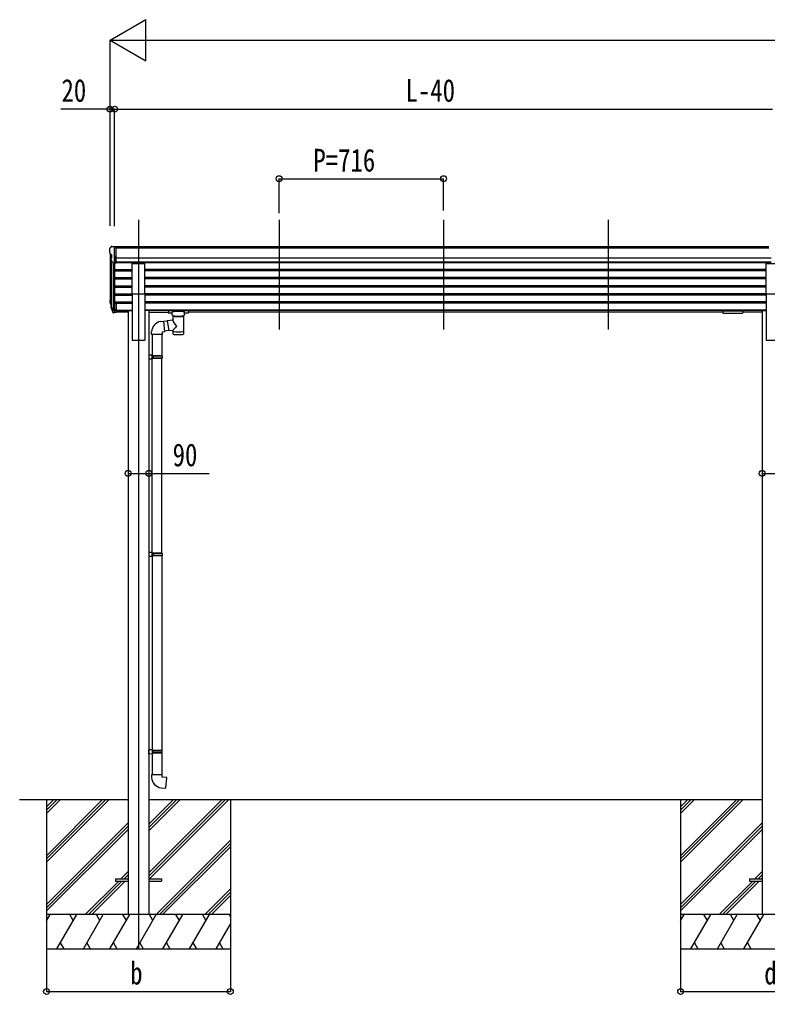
# Model space of a CAD drawing. Units: millimetres, scale not verified. Extents: x -12615 to 12615, y -8910 to 8910.
# Drawn here: x -7606 to -4350, y -6006 to -1761 of the extents above; entities that cross this region are included whole.
import ezdxf
from ezdxf.enums import TextEntityAlignment as Align

# ---------------------------------------------------------------- set-up
doc = ezdxf.new("R2010")
doc.units = ezdxf.units.MM
doc.header["$LTSCALE"] = 40
for name, color, linetype in [('0-3_YKK_12', 2, 'Continuous'), ('0-4_YKK_13', 4, 'Continuous'), ('0-5_YKK_A1', 4, 'Continuous'), ('0-6_YKK_D', 6, 'Continuous')]:
    doc.layers.add(name, color=color, linetype=linetype)
doc.styles.add('ＭＳ ゴシック', font='')
doc.styles.get('ＭＳ ゴシック').set_extended_font_data('MS Gothic')

msp = doc.modelspace()

# ---------------------------------------------------------------- linework, layer by layer
at = {"layer": '0-3_YKK_12'}
for p, q in [((-7087.6, -2632.77), (-7087.6, -5807.17)), ((-6475.6, -2632.77), (-6475.6, -3110.28)), ((-5759.6, -2632.77), (-5759.6, -3110.28)), ((-5043.6, -2632.77), (-5043.6, -3110.28))]:
    msp.add_line(p, q, dxfattribs=at)
at = {"layer": '0-4_YKK_13'}
for p, q in [((-7213.6, -2758.52), (-7213.6, -2759.15)), ((-7206.69, -2749.72), (-7210.75, -2755.53)), ((-7203.6, -2749.15), (-7205.93, -2749.3)), ((-7203.6, -2749.15), (-7185.1, -2749.15)), ((-7191.6, -2822.14), (-7191.6, -2749.15)), ((-7185.1, -2749.15), (-7175.1, -2749.24)), ((-7185.1, -2821.14), (-7185.1, -2749.15)), ((-7175.1, -2750.76), (-7175.1, -2749.24)), ((-7211.06, -2780.34), (-7205.75, -2783.41)), ((-7205.6, -2783.67), (-7205.6, -2799.94)), ((-7199.22, -2820.32), (-7208.22, -2804.73)), ((-7191.6, -2822.14), (-7196.81, -2821.82)), ((-7185.1, -2821.14), (-7191.6, -2821.14)), ((-7115.1, -2954.6), (-7115.1, -2822.8)), ((-7115.1, -2822.8), (-7060.1, -2822.8)), ((-7060.1, -2954.6), (-7060.1, -2822.8)), ((-4355.1, -2954.6), (-4355.1, -2822.8)), ((-4355.1, -2822.8), (-4300.1, -2822.8)), ((-7115.1, -2954.6), (-7060.1, -2954.6)), ((-4355.1, -2954.6), (-4300.1, -2954.6)), ((-7210.5, -2997.07), (-7206.63, -3005.01)), ((-7209.9, -2995.69), (-7206.63, -3002.75)), ((-7208.19, -3008.34), (-7207.85, -3012.75)), ((-7207.85, -3012.75), (-7199.04, -3036.29)), ((-7207.23, -3012.18), (-7199.04, -3028.36)), ((-7198.03, -3027.23), (-7205.79, -3011.82)), ((-7191.6, -2982.88), (-7191.6, -3037.65)), ((-7185.1, -2995.55), (-7185.1, -3036.91)), ((-7191.6, -3027.91), (-7196.73, -3027.91)), ((-7191.6, -3029.71), (-7196.44, -3029.71)), ((-7191.6, -3037.65), (-7196.44, -3037.65)), ((-7185.1, -3023.01), (-7191.6, -3023.01)), ((-7185.1, -3027.89), (-7191.6, -3027.89)), ((-7185.1, -3036.91), (-7191.6, -3036.91)), ((-6957.6, -3027.46), (-6957.6, -3038.22)), ((-6872.6, -3026.79), (-6955.6, -3026.79)), ((-6872.6, -3028.97), (-6955.6, -3028.97)), ((-6941.1, -3038.88), (-6955.6, -3038.88)), ((-6941.1, -3045.69), (-6941.1, -3035.41)), ((-6937, -3067.76), (-6937, -3050.18)), ((-6891.2, -3050.19), (-6891.18, -3130.48)), ((-6887.1, -3045.69), (-6887.1, -3035.41)), ((-6872.6, -3038.88), (-6887.1, -3038.88)), ((-6870.6, -3027.46), (-6870.6, -3038.22)), ((-6870.6, -3027.65), (-6870.6, -3029.19)), ((-4544.6, -3027.46), (-4544.6, -3038.22)), ((-4544.6, -3027.65), (-4544.6, -3029.19)), ((-4542.6, -3026.79), (-4459.6, -3026.79)), ((-4542.6, -3028.97), (-4459.6, -3028.97)), ((-4542.6, -3038.88), (-4459.6, -3038.88)), ((-4457.6, -3027.46), (-4457.6, -3038.22)), ((-6990.96, -3075.69), (-6978.44, -3074.14)), ((-6961.93, -3073.55), (-6978.27, -3076.08)), ((-6962.22, -3071.67), (-6937, -3067.76)), ((-6962.22, -3071.67), (-6955.2, -3116.93)), ((-7030.36, -3131.7), (-7030.36, -3120.79)), ((-6984.36, -3131.7), (-7030.36, -3131.7)), ((-7028.4, -3131.7), (-7028.4, -3222.54)), ((-6986.4, -3131.7), (-6986.4, -3225.1)), ((-6955.49, -3115.05), (-6974.61, -3118.02)), ((-6937, -3114.1), (-6955.2, -3116.93)), ((-6937.01, -3130.48), (-6937, -3113.85)), ((-7026.4, -3222.6), (-7042.4, -3222.13)), ((-7042.4, -3222.13), (-7042.4, -3240.07)), ((-7026.4, -3224.6), (-7028.4, -3224.6)), ((-6985.4, -3225.1), (-7028.4, -3225.1)), ((-7026.4, -3224.6), (-7026.4, -3222.6)), ((-7023.92, -3227.1), (-7023.49, -3225.1)), ((-6984.4, -3227.1), (-6985.4, -3225.1)), ((-7026.4, -3239.6), (-7042.4, -3240.07)), ((-6984.4, -3227.1), (-7028.4, -3227.1)), ((-6984.4, -3235.1), (-7028.4, -3235.1)), ((-6985.4, -3237.1), (-7028.4, -3237.1)), ((-7028.4, -4081.79), (-7028.4, -3239.66)), ((-7026.4, -3239.6), (-7026.4, -3237.6)), ((-6986.4, -4084.35), (-6986.4, -3237.1)), ((-6984.4, -3235.1), (-6985.4, -3237.1)), ((-6984.4, -3227.1), (-6984.4, -3235.1)), ((-7026.4, -4081.85), (-7042.4, -4081.38)), ((-7042.4, -4081.38), (-7042.4, -4099.32)), ((-7026.4, -4098.85), (-7042.4, -4099.32)), ((-7026.4, -4083.85), (-7028.4, -4083.85)), ((-6985.4, -4084.35), (-7028.4, -4084.35)), ((-6984.4, -4086.35), (-7028.4, -4086.35)), ((-6984.4, -4094.35), (-7028.4, -4094.35)), ((-6985.4, -4096.35), (-7028.4, -4096.35)), ((-7028.4, -4098.91), (-7028.4, -4941.04)), ((-7026.4, -4083.85), (-7026.4, -4081.85)), ((-7026.4, -4098.85), (-7026.4, -4096.85)), ((-7023.92, -4086.35), (-7023.49, -4084.35)), ((-6986.4, -4096.35), (-6986.4, -4943.6)), ((-6984.4, -4086.35), (-6985.4, -4084.35)), ((-6984.4, -4094.35), (-6985.4, -4096.35)), ((-6984.4, -4086.35), (-6984.4, -4094.35)), ((-7026.4, -4941.1), (-7042.4, -4940.63)), ((-7042.4, -4958.57), (-7042.4, -4940.63)), ((-7026.4, -4958.1), (-7042.4, -4958.57)), ((-6985.4, -4943.6), (-7028.4, -4943.6)), ((-6984.4, -4945.6), (-7028.4, -4945.6)), ((-6984.4, -4953.6), (-7028.4, -4953.6)), ((-6985.4, -4955.6), (-7028.4, -4955.6)), ((-7026.4, -4956.1), (-7028.4, -4956.1)), ((-7028.4, -4958.16), (-7028.4, -5049.6)), ((-7026.4, -4941.1), (-7026.4, -4943.1)), ((-7026.4, -4956.1), (-7026.4, -4958.1)), ((-7023.92, -4953.6), (-7023.49, -4955.6)), ((-6986.4, -4955.6), (-6986.4, -5049.6)), ((-6984.4, -4945.6), (-6985.4, -4943.6)), ((-6984.4, -4953.6), (-6985.4, -4955.6)), ((-6984.4, -4953.6), (-6984.4, -4945.6)), ((-6984.4, -5049.6), (-7030.4, -5049.6)), ((-7030.4, -5049.6), (-7030.4, -5060.52)), ((-6984.4, -5059.6), (-6984.4, -5049.6)), ((-7187.6, -5502.67), (-7187.6, -5511.67)), ((-7187.6, -5502.67), (-7132.8, -5502.67)), ((-7187.6, -5511.67), (-7132.8, -5511.67)), ((-7042.4, -5502.67), (-6987.6, -5502.67)), ((-7042.4, -5511.67), (-6987.6, -5511.67)), ((-6987.6, -5502.67), (-6987.6, -5511.67)), ((-4427.6, -5502.67), (-4427.6, -5511.67)), ((-4427.6, -5502.67), (-4372.8, -5502.67)), ((-4427.6, -5511.67), (-4372.8, -5511.67))]:
    msp.add_line(p, q, dxfattribs=at)
for points in [[(-6955.6, -3026.79), (-6955.95, -3026.8), (-6956.48, -3026.82), (-6956.93, -3026.87), (-6957.23, -3026.95), (-6957.4, -3027.05), (-6957.52, -3027.19), (-6957.59, -3027.37), (-6957.6, -3027.46)], [(-6955.6, -3038.88), (-6955.95, -3038.88), (-6956.48, -3038.85), (-6956.93, -3038.8), (-6957.23, -3038.72), (-6957.4, -3038.62), (-6957.52, -3038.48), (-6957.59, -3038.31), (-6957.6, -3038.22)], [(-6937, -3050.18), (-6937.23, -3050.08), (-6938.59, -3049.35), (-6939.7, -3048.5), (-6940.46, -3047.63), (-6940.92, -3046.74), (-6941.09, -3045.85)], [(-6887.14, -3045.63), (-6887.11, -3045.99), (-6887.36, -3046.94), (-6887.88, -3047.83), (-6888.68, -3048.67), (-6889.8, -3049.46), (-6891.2, -3050.19)], [(-6870.6, -3027.46), (-6870.64, -3027.26), (-6870.72, -3027.12), (-6870.82, -3027.03), (-6870.92, -3026.97), (-6871.04, -3026.92), (-6871.33, -3026.86), (-6871.82, -3026.81), (-6872.36, -3026.79), (-6872.6, -3026.79)], [(-6870.6, -3038.22), (-6870.64, -3038.41), (-6870.72, -3038.55), (-6870.82, -3038.64), (-6870.92, -3038.7), (-6871.04, -3038.75), (-6871.33, -3038.81), (-6871.82, -3038.86), (-6872.36, -3038.88), (-6872.6, -3038.88)], [(-4544.6, -3027.46), (-4544.56, -3027.26), (-4544.48, -3027.12), (-4544.38, -3027.03), (-4544.28, -3026.97), (-4544.16, -3026.92), (-4543.86, -3026.86), (-4543.37, -3026.81), (-4542.83, -3026.79), (-4542.6, -3026.79)], [(-4544.6, -3038.22), (-4544.56, -3038.41), (-4544.48, -3038.55), (-4544.38, -3038.64), (-4544.28, -3038.7), (-4544.16, -3038.75), (-4543.86, -3038.81), (-4543.37, -3038.86), (-4542.83, -3038.88), (-4542.6, -3038.88)], [(-4459.6, -3026.79), (-4459.24, -3026.8), (-4458.72, -3026.82), (-4458.27, -3026.87), (-4457.96, -3026.95), (-4457.79, -3027.05), (-4457.67, -3027.19), (-4457.61, -3027.37), (-4457.6, -3027.46)], [(-4459.6, -3038.88), (-4459.24, -3038.88), (-4458.72, -3038.85), (-4458.27, -3038.8), (-4457.96, -3038.72), (-4457.79, -3038.62), (-4457.67, -3038.48), (-4457.61, -3038.31), (-4457.6, -3038.22)], [(-6978.44, -3074.14), (-6974.44, -3119.96), (-6984.36, -3121.7), (-6984.36, -3131.7)], [(-7026.4, -3237.6), (-7028.4, -3237.6), (-7028.4, -3224.6)], [(-7023.92, -3227.1), (-7023.92, -3235.1), (-7023.49, -3237.1)], [(-7026.4, -4096.85), (-7028.4, -4096.85), (-7028.4, -4083.85)], [(-7023.92, -4086.35), (-7023.92, -4094.35), (-7023.49, -4096.35)], [(-7026.4, -4943.1), (-7028.4, -4943.1), (-7028.4, -4956.1)], [(-7023.92, -4953.6), (-7023.92, -4945.6), (-7023.49, -4943.6)], [(-6989.32, -5105.35), (-6968.48, -5107.17), (-6964.47, -5061.35), (-6984.4, -5059.6)]]:
    msp.add_lwpolyline(points, dxfattribs=at)
for centre, radius, start, end in [((-7210.6, -2758.52), 3, 93, 180), ((-7011.6, -2759.15), 202, 180, 184.94904), ((-7205.87, -2750.29), 1, 93.5, 145), ((-7206.69, -2775.97), 6.18, 185.7035, 224.99897), ((-7205.63, -2803.23), 3, 94.7167, 210), ((-7205.9, -2799.94), 0.3, 274.7167, 0), ((-7205.9, -2783.67), 0.3, 0, 60), ((-7196.62, -2818.82), 3, 210, 266.5), ((-7182.42, -2987.95), 29.53, 186.50806, 197.98144), ((-7181.01, -2986.19), 30.41, 187.1552, 198.19734), ((-6984.45, -3121.14), 45.91, 98.14944, 179.55845), ((-6985.4, -5060.52), 45, 180, 265)]:
    msp.add_arc(centre, radius, start, end, dxfattribs=at)
for centre, major_axis, ratio, start_param, end_param in [((-7122.95, -2988.38), (-89.06, 1.43), 0.57596, 6.1962358, 6.3678173), ((-7123.74, -2981.7), (87.93, 4.42), 0.541684, 3.0659337, 3.2228513), ((-7206.89, -3008.34), (1.3, 0), 0.90356, 1.3700892, 3.347195), ((-7120.97, -2992.15), (-89.07, 0), 0.90356, 0.2056023, 0.2515348), ((-7121.68, -2988.28), (-88.05, 0), 0.90356, 0.2662965, 0.3003836), ((-7196.44, -3027), (-3, 0), 0.90356, 0.5235988, 1.5707963), ((-7196.44, -3034.94), (3, 0), 0.90356, 3.6651914, 4.712389), ((-7196.73, -3026.55), (-1.5, 0), 0.90356, 0.5235988, 1.5707963), ((-6955.6, -3029.19), (-2, 0), 0.109601, 4.712389, 6.2831853), ((-6914.1, -3035.41), (-27, 0), 0.122176, 3.1415927, 6.2831853), ((-6925.1, -3045.69), (-16, 0), 0.361356, 0, 0.0194874), ((-6914.09, -3050.64), (-22.92, 0.42), 0.07247, 0.0008089, 1.5716053), ((-6914.09, -3052.26), (-22.92, 0.42), 0.07247, 0.0008089, 1.5716053), ((-6914.11, -3050.64), (22.91, 0.42), 0.072511, 4.711586, 6.2823824), ((-6914.11, -3052.26), (22.91, 0.42), 0.072511, 4.711586, 6.2823824), ((-6872.6, -3029.19), (-2, 0), 0.109601, 3.1415927, 4.712389), ((-4542.6, -3029.19), (2, 0), 0.109601, 1.5707963, 3.1415927), ((-4459.6, -3029.19), (2, 0), 0.109601, 0, 1.5707963), ((-6914.1, -3094.3), (22.81, -26.62), 0.234429, 3.1563334, 4.5976381), ((-6916.65, -3091.66), (-20.32, -22.25), 0.045535, 4.9756507, 6.2441899), ((-6914.1, -3130.48), (-22.92, 0), 0.101955, 6.2829723, 9.4248207), ((-6914.1, -3118.04), (-22.91, 0), 0.122865, 6.2831853, 9.424778)]:
    msp.add_ellipse(centre, major_axis=major_axis, ratio=ratio, start_param=start_param, end_param=end_param, dxfattribs=at)
at = {"layer": '0-5_YKK_A1'}
for p, q in [((-4344.1, -2750.76), (-7185.1, -2750.76)), ((-4344.1, -2755.97), (-7185.1, -2755.97)), ((-7211.6, -2779.73), (-7211.6, -2982.51)), ((-7191.6, -2790.26), (-7191.6, -2982.88)), ((-4334.1, -2799.5), (-7185.1, -2799.5)), ((-7206.63, -2807.5), (-7206.63, -3009.22)), ((-7197.6, -2821.66), (-7197.61, -3027.65)), ((-4334.1, -2817.36), (-7185.1, -2817.36)), ((-4334.1, -2820.6), (-7185.1, -2820.6)), ((-7191.6, -2849.46), (-7115.1, -2849.46)), ((-7191.6, -2850.95), (-7115.1, -2850.95)), ((-7191.6, -2855.27), (-7115.1, -2855.27)), ((-7191.6, -2884.55), (-7115.1, -2884.55)), ((-7191.6, -2886.04), (-7115.1, -2886.04)), ((-4355.1, -2849.46), (-7060.1, -2849.46)), ((-4355.1, -2850.95), (-7060.1, -2850.95)), ((-4355.1, -2855.27), (-7060.1, -2855.27)), ((-4355.1, -2884.55), (-7060.1, -2884.55)), ((-4355.1, -2886.04), (-7060.1, -2886.04)), ((-7191.6, -2890.36), (-7115.1, -2890.36)), ((-7191.6, -2919.59), (-7115.1, -2919.59)), ((-7191.6, -2921.09), (-7115.1, -2921.09)), ((-7191.6, -2925.41), (-7115.1, -2925.41)), ((-4355.1, -2890.36), (-7060.1, -2890.36)), ((-4355.1, -2919.59), (-7060.1, -2919.59)), ((-4355.1, -2921.09), (-7060.1, -2921.09)), ((-4355.1, -2925.41), (-7060.1, -2925.41)), ((-7191.6, -2954.65), (-7115.1, -2954.65)), ((-7191.6, -2956.15), (-7115.1, -2956.15)), ((-7191.6, -2960.46), (-7115.1, -2960.46)), ((-7115.1, -2954.6), (-7115.1, -3157.17)), ((-7060.1, -2954.6), (-7060.1, -3157.17)), ((-4355.1, -2954.65), (-7060.1, -2954.65)), ((-4355.1, -2956.15), (-7060.1, -2956.15)), ((-4355.1, -2960.46), (-7060.1, -2960.46)), ((-4355.1, -2954.6), (-4355.1, -3157.17)), ((-7191.6, -2989.73), (-7115.1, -2989.73)), ((-7191.6, -2991.23), (-7115.1, -2991.23)), ((-7191.6, -2995.55), (-7115.1, -2995.55)), ((-4355.1, -2989.73), (-7060.1, -2989.73)), ((-4355.1, -2991.23), (-7060.1, -2991.23)), ((-4355.1, -2995.55), (-7060.1, -2995.55)), ((-7185.1, -3025.58), (-7115.1, -3025.58)), ((-7185.1, -3026.98), (-7115.1, -3026.98)), ((-7132.8, -3034.67), (-7185.1, -3034.67)), ((-7132.8, -3028.17), (-7132.8, -5657.17)), ((-7132.8, -3028.17), (-7115.1, -3028.17)), ((-4355.1, -3025.58), (-7060.1, -3025.58)), ((-4355.1, -3026.98), (-7060.1, -3026.98)), ((-7042.4, -3028.17), (-7060.1, -3028.17)), ((-7042.4, -3028.17), (-7042.4, -5657.17)), ((-7042.4, -3034.67), (-6957.6, -3034.67)), ((-4544.6, -3034.67), (-6870.6, -3034.67)), ((-4372.8, -3034.67), (-4457.6, -3034.67)), ((-4372.8, -3028.17), (-4372.8, -5657.17)), ((-4372.8, -3028.17), (-4355.1, -3028.17)), ((-7115.1, -3157.17), (-7060.1, -3157.17)), ((-4355.1, -3157.17), (-4300.1, -3157.17)), ((-7605.63, -5157.17), (-7132.8, -5157.17)), ((-7487.8, -5157.17), (-7487.8, -5807.17)), ((-7487.8, -5401.35), (-7243.62, -5157.17)), ((-7487.8, -5415.49), (-7229.48, -5157.17)), ((-7487.8, -5429.63), (-7215.33, -5157.17)), ((-7487.8, -5217.5), (-7427.47, -5157.17)), ((-7487.8, -5203.36), (-7441.61, -5157.17)), ((-7487.8, -5189.22), (-7455.75, -5157.17)), ((-7042.6, -5476.65), (-6723.12, -5157.17)), ((-7042.6, -5490.79), (-6708.98, -5157.17)), ((-7042.6, -5292.8), (-6906.97, -5157.17)), ((-7042.6, -5278.66), (-6921.11, -5157.17)), ((-7042.6, -5264.52), (-6935.25, -5157.17)), ((-7042.4, -5157.17), (-4372.8, -5157.17)), ((-7040.34, -5502.67), (-6694.83, -5157.17)), ((-6687.8, -5157.17), (-6687.8, -5807.17)), ((-4727.8, -5157.17), (-4727.8, -5807.17)), ((-4727.8, -5401.35), (-4483.62, -5157.17)), ((-4727.8, -5415.49), (-4469.48, -5157.17)), ((-4727.8, -5429.63), (-4455.33, -5157.17)), ((-4727.8, -5217.5), (-4667.47, -5157.17)), ((-4727.8, -5203.36), (-4681.61, -5157.17)), ((-4727.8, -5189.22), (-4695.75, -5157.17)), ((-7487.8, -5613.48), (-7133, -5258.68)), ((-4727.8, -5613.48), (-4373, -5258.68)), ((-7487.8, -5627.62), (-7133, -5272.82)), ((-7487.8, -5641.76), (-7133, -5286.97)), ((-4727.8, -5627.62), (-4373, -5272.82)), ((-4727.8, -5641.76), (-4373, -5286.97)), ((-7010.99, -5657.17), (-6687.8, -5333.98)), ((-6996.85, -5657.17), (-6687.8, -5348.12)), ((-6982.7, -5657.17), (-6687.8, -5362.27)), ((-7164.86, -5502.67), (-7133, -5470.81)), ((-4404.86, -5502.67), (-4373, -5470.81)), ((-7319.36, -5657.17), (-7173.86, -5511.67)), ((-7305.21, -5657.17), (-7159.71, -5511.67)), ((-7291.07, -5657.17), (-7145.57, -5511.67)), ((-7150.71, -5502.67), (-7133, -5484.95)), ((-7136.57, -5502.67), (-7132.8, -5498.9)), ((-4559.36, -5657.17), (-4413.86, -5511.67)), ((-4545.21, -5657.17), (-4399.71, -5511.67)), ((-4531.07, -5657.17), (-4385.57, -5511.67)), ((-4390.71, -5502.67), (-4373, -5484.95)), ((-4376.57, -5502.67), (-4373, -5499.1)), ((-6798.86, -5657.17), (-6687.8, -5546.11)), ((-6784.71, -5657.17), (-6687.8, -5560.25)), ((-6770.57, -5657.17), (-6687.8, -5574.4)), ((-6687.8, -5657.17), (-7487.8, -5657.17)), ((-7487.8, -5684.67), (-7471.92, -5657.17)), ((-7443.05, -5807.17), (-7356.45, -5657.17)), ((-7371.45, -5683.15), (-7386.45, -5657.17)), ((-7327.58, -5807.17), (-7240.98, -5657.17)), ((-7255.98, -5683.15), (-7270.98, -5657.17)), ((-7212.11, -5807.17), (-7125.51, -5657.17)), ((-7140.51, -5683.15), (-7155.51, -5657.17)), ((-7096.64, -5807.17), (-7010.04, -5657.17)), ((-7025.04, -5683.15), (-7040.04, -5657.17)), ((-6981.17, -5807.17), (-6894.57, -5657.17)), ((-6909.57, -5683.15), (-6924.57, -5657.17)), ((-6865.7, -5807.17), (-6779.1, -5657.17)), ((-6809.1, -5657.17), (-6794.1, -5683.15)), ((-6693.63, -5657.17), (-6687.8, -5667.27)), ((-3927.8, -5657.17), (-4727.8, -5657.17)), ((-4727.8, -5684.67), (-4711.92, -5657.17)), ((-4683.05, -5807.17), (-4596.45, -5657.17)), ((-4611.45, -5683.15), (-4626.45, -5657.17)), ((-4567.58, -5807.17), (-4480.98, -5657.17)), ((-4495.98, -5683.15), (-4510.98, -5657.17)), ((-4452.11, -5807.17), (-4365.51, -5657.17)), ((-4380.51, -5683.15), (-4395.51, -5657.17)), ((-6750.23, -5807.17), (-6687.8, -5699.03)), ((-7487.8, -5807.17), (-6687.8, -5807.17)), ((-7428.05, -5781.19), (-7413.05, -5807.17)), ((-7312.58, -5781.19), (-7297.58, -5807.17)), ((-7197.11, -5781.19), (-7182.11, -5807.17)), ((-7081.64, -5781.19), (-7066.64, -5807.17)), ((-6966.17, -5781.19), (-6951.17, -5807.17)), ((-6850.7, -5781.19), (-6835.7, -5807.17)), ((-6735.23, -5781.19), (-6720.23, -5807.17)), ((-4727.8, -5807.17), (-3927.8, -5807.17)), ((-4668.05, -5781.19), (-4653.05, -5807.17)), ((-4552.58, -5781.19), (-4537.58, -5807.17)), ((-4437.11, -5781.19), (-4422.11, -5807.17))]:
    msp.add_line(p, q, dxfattribs=at)
at = {"layer": '0-6_YKK_D'}
for p, q in [((-7211.6, -1850.76), (-7055.71, -1760.76)), ((-7055.71, -1940.76), (-7055.71, -1760.76)), ((-7211.6, -2658.33), (-7211.6, -1849.76)), ((-7211.6, -1850.76), (-7055.71, -1940.76)), ((-7211.6, -1850.76), (-6899.83, -1850.76)), ((-7031.6, -1850.76), (1240.4, -1850.76)), ((-7211.6, -2659.33), (-7211.6, -2149.76)), ((-7191.6, -2660.33), (-7191.6, -2149.76)), ((-7191.6, -2660.33), (-7191.6, -2149.76)), ((-7191.6, -2150.76), (-4327.6, -2150.76)), ((-6475.6, -2603.88), (-6475.6, -2452.77)), ((-6475.6, -2453.77), (-5759.6, -2453.77)), ((-5759.6, -2592.74), (-5759.6, -2452.77)), ((-4372.8, -3715.07), (-4372.8, -3737.72)), ((-7487.8, -5807.17), (-7487.8, -5993.88)), ((-6687.8, -5792.95), (-6687.8, -5993.88)), ((-4727.8, -5807.17), (-4727.8, -5993.88)), ((-7487.8, -5992.88), (-6687.8, -5992.88)), ((-4727.8, -5992.88), (-3927.8, -5992.88))]:
    msp.add_line(p, q, dxfattribs=at)
for points in [[(-7191.6, -2150.76), (-7211.6, -2150.76), (-7425, -2150.76)], [(-7132.8, -3736.72), (-7042.4, -3736.72), (-6779.4, -3736.72)], [(-4372.8, -3736.72), (-4282.4, -3736.72), (-4019.4, -3736.72)]]:
    msp.add_lwpolyline(points, dxfattribs=at)
for centre in [(-7211.6, -2150.76), (-7191.6, -2150.76), (-7191.6, -2150.76), (-6475.6, -2453.77), (-5759.6, -2453.77), (-7132.8, -3736.72), (-7042.4, -3736.72), (-4372.8, -3736.72), (-7487.8, -5992.88), (-6687.8, -5992.88), (-4727.8, -5992.88)]:
    msp.add_circle(centre, 12.75, dxfattribs=at)

# ---------------------------------------------------------------- texts
at = {"layer": '0-6_YKK_D', "style": 'ＭＳ ゴシック', "width": 0.8}
for s, p in [('20', (-7423, -2148.76)), ('L-40', (-5925.2, -2148.76)), ('P=716', (-6326.4, -2452.47)), ('90', (-6939.1, -3735.42)), ('b', (-7123.8, -5991.58)), ('d', (-4363.8, -5991.58))]:
    msp.add_text(s, height=98.97, dxfattribs=at).set_placement(p, align=Align.BOTTOM_LEFT)

doc.saveas('drawing.dxf')
